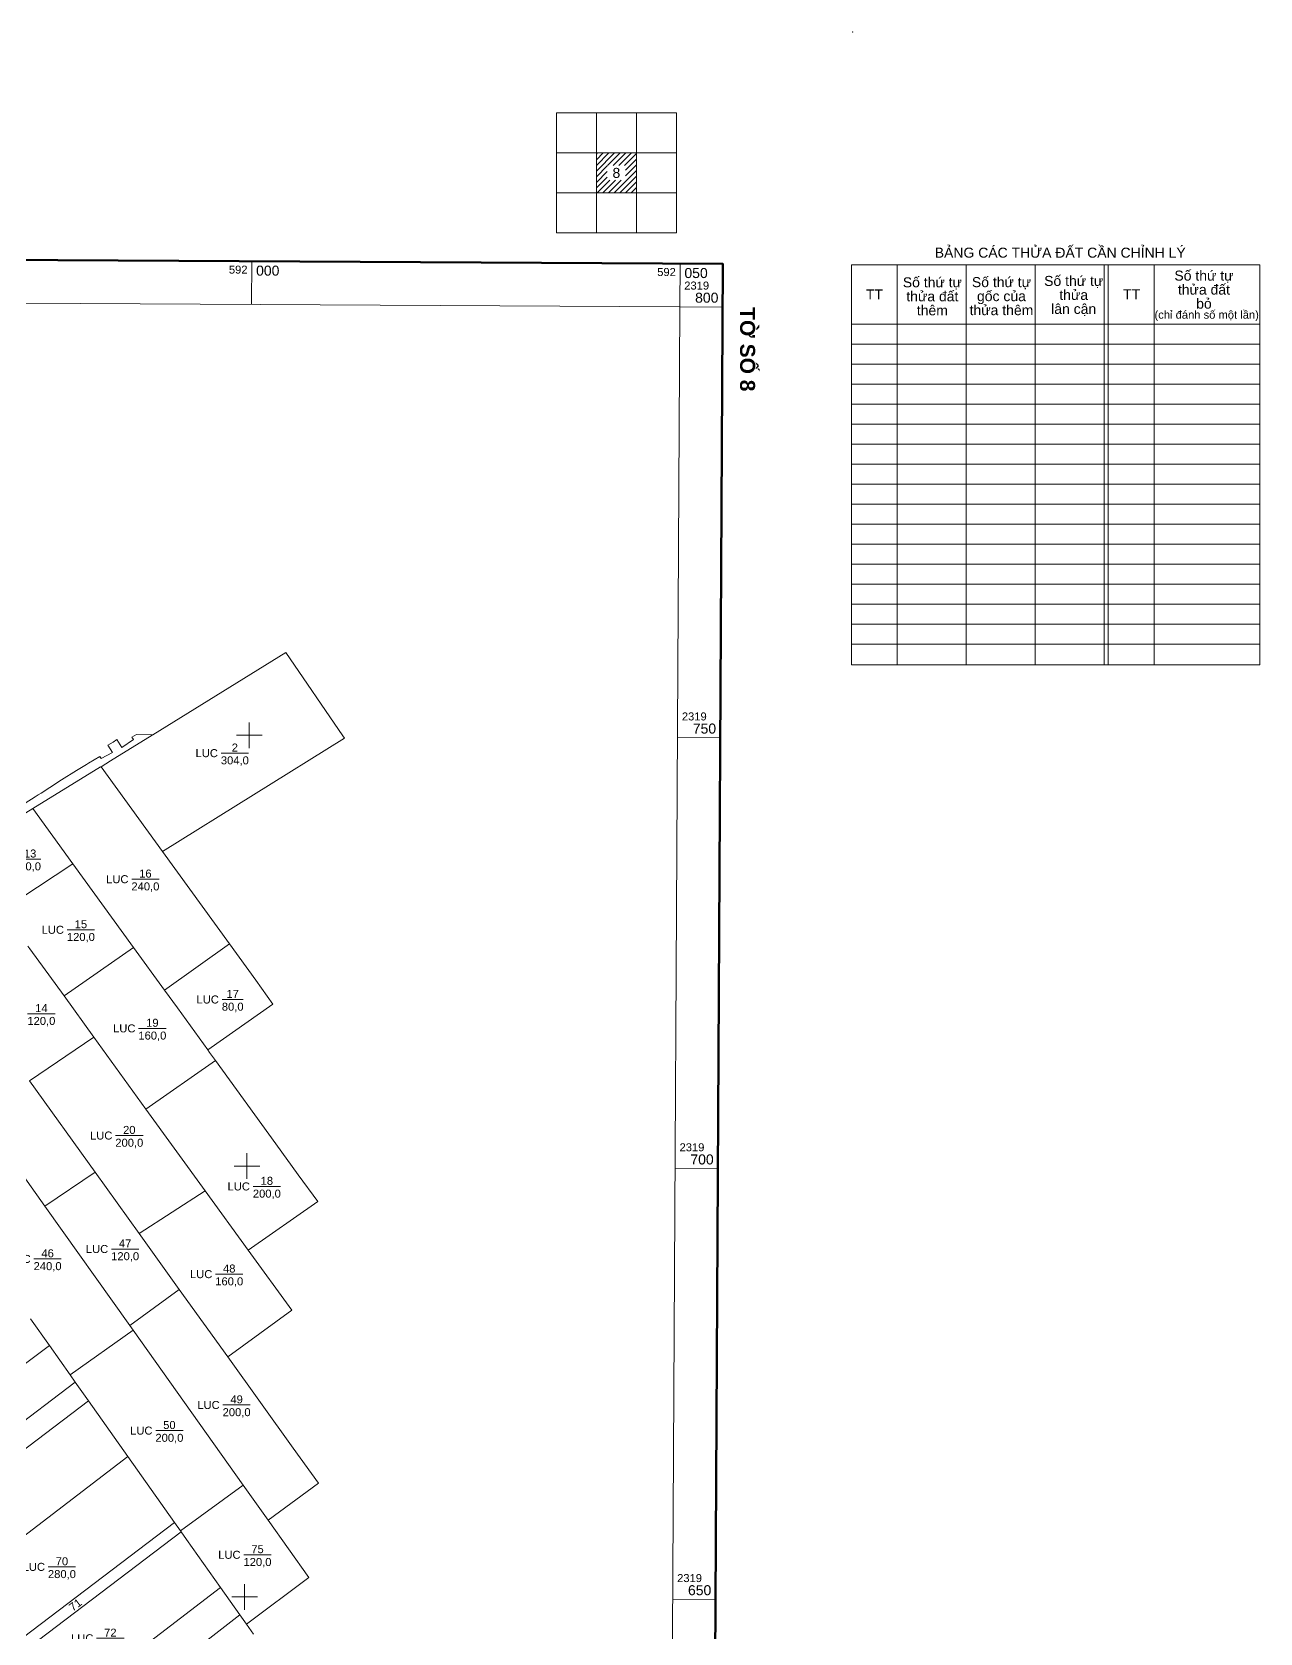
# Model space of a CAD drawing. Header units: metres. Extents: x 591850 to 11787372, y 2319432 to 2388242.
# Drawn here: x 11787218.9 to 11787372.4, y 2388042.2 to 2388242.3 of the extents above; entities that cross this region are included whole.
import ezdxf
from ezdxf.enums import TextEntityAlignment as Align

# ---------------------------------------------------------------- set-up
doc = ezdxf.new("R2010")
doc.units = ezdxf.units.M
doc.header["$MEASUREMENT"] = 0
doc.linetypes.add('DGN Style 3', pattern=[18.08141, 12.915293, -5.166117])
for name, color, linetype, lineweight in [('Level 10', 7, 'Continuous', 0), ('Level 13', 7, 'Continuous', 0), ('Level 2', 7, 'Continuous', 0), ('Level 4', 7, 'Continuous', 0), ('Level 63', 7, 'Continuous', 0)]:
    doc.layers.add(name, color=color, linetype=linetype, lineweight=lineweight)
doc.styles.get("Standard").update_dxf_attribs({"font": 'arial.ttf'})
doc.styles.add('Style-Arial', font='arial.ttf')

# ---------------------------------------------------------------- blocks, each defined once
blk = doc.blocks.new('TV10')
at = {"layer": 'Level 63', "color": 7, "linetype": 'Continuous', "lineweight": 0}
for p, q in [((-0.5, 0.47095), (-0.47095, 0.5)), ((-0.5, 0.329529), (-0.329529, 0.5)), ((-0.5, 0.188108), (-0.188108, 0.5)), ((-0.5, 0.046686), (-0.046686, 0.5)), ((-0.224147, 0.181118), (0.094735, 0.5)), ((-0.082726, 0.181118), (0.236156, 0.5)), ((0.058695, 0.181118), (0.377578, 0.5)), ((0.200117, 0.181118), (0.5, 0.481001)), ((-0.5, -0.094735), (-0.231243, 0.174022)), ((-0.5, -0.236156), (-0.231243, 0.032601)), ((-0.056737, -0.5), (0.5, 0.056737)), ((0.231243, 0.070822), (0.5, 0.33958)), ((0.231243, -0.070599), (0.5, 0.198158)), ((-0.5, -0.377578), (-0.231243, -0.10882)), ((-0.481001, -0.5), (-0.162118, -0.181118)), ((-0.33958, -0.5), (-0.020697, -0.181118)), ((-0.198158, -0.5), (0.120724, -0.181118)), ((0.084685, -0.5), (0.5, -0.084685)), ((0.226106, -0.5), (0.5, -0.226106)), ((0.367527, -0.5), (0.5, -0.367527))]:
    blk.add_line(p, q, dxfattribs=at)
blk = doc.blocks.new('B_CDC')
at = {"layer": 'Level 63', "color": 7, "linetype": 'Continuous', "lineweight": 0}
for p, q in [((150, 150), (-150, 150)), ((-150, -150), (-150, 150)), ((-50, -150), (-50, 150)), ((50, -150), (50, 150)), ((150, -150), (150, 150)), ((150, 50), (-150, 50)), ((150, -50), (-150, -50)), ((150, -150), (-150, -150))]:
    blk.add_line(p, q, dxfattribs=at)
at = {"layer": 'Level 63', "color": 7, "linetype": 'Continuous', "lineweight": 0, "xscale": 100, "yscale": 100, "zscale": 100}
blk.add_blockref('TV10', (0, 0), dxfattribs=at)
blk = doc.blocks.new('B_Thua Unicode')
at = {"layer": 'Level 63', "color": 7, "linetype": 'Continuous', "lineweight": 0}
for p, q in [((0, 0), (0, -1000)), ((0, 0), (1021.226905, 0)), ((114.453367, 0), (114.453367, -1000)), ((286.943367, 0), (286.943367, -1000)), ((459.433367, 0), (459.433367, -1000)), ((631.930533, 0), (631.930533, -1000)), ((641.930533, 0), (641.930533, -1000)), ((756.383933, 0), (756.383933, -1000)), ((1021.226905, 0), (1021.226905, -1000)), ((0, -148.313342), (1021.226905, -148.313342)), ((0, -198.313342), (1021.226905, -198.313342)), ((0, -248.313342), (1021.226905, -248.313342)), ((0, -298.313342), (1021.226905, -298.313342)), ((0, -348.313342), (1021.226905, -348.313342)), ((0, -398.313342), (1021.226905, -398.313342)), ((0, -448.313342), (1021.226905, -448.313342)), ((0, -498.313342), (1021.226905, -498.313342)), ((0, -548.313342), (1021.226905, -548.313342)), ((0, -598.313342), (1021.226905, -598.313342)), ((0, -648.313342), (1021.226905, -648.313342)), ((0, -698.313342), (1021.226905, -698.313342)), ((0, -748.313342), (1021.226905, -748.313342)), ((0, -798.313342), (1021.226905, -798.313342)), ((0, -848.313342), (1021.226905, -848.313342)), ((0, -898.313342), (1021.226905, -898.313342)), ((0, -948.313342), (1021.226905, -948.313342)), ((0, -1000), (1021.226905, -1000))]:
    blk.add_line(p, q, dxfattribs=at)
at = {"layer": 'Level 63', "color": 7, "linetype": 'Continuous', "lineweight": 0, "style": 'Style-Arial'}
for s, height, p in [('BẢNG CÁC THỬA ĐẤT CẦN CHỈNH LÝ', 25, (521.963632, 30)), ('TT', 25, (57.55603, -74.357646)), ('TT', 25, (700.601198, -74.156671)), ('(chỉ đánh số một lần)', 20, (888.092344, -125.003761))]:
    blk.add_text(s, height=height, dxfattribs=at).set_placement(p, align=Align.MIDDLE_CENTER)
at = {"layer": 'Level 63', "color": 7, "linetype": 'Continuous', "lineweight": 0, "char_height": 25, "attachment_point": 5, "line_spacing_factor": 0.84, "style": 'Style-Arial'}
for s, insert in [('Số thứ tự\\Pthửa đất\\Pthêm', (202.334853, -79.290728)), ('Số thứ tự\\Pgốc của\\Pthửa thêm', (375.060925, -78.846224)), ('Số thứ tự\\Pthửa\\Plân cận', (555.625803, -78.323338)), ('Số thứ tự\\Pthửa đất\\Pbỏ', (881.196423, -62.478052))]:
    blk.add_mtext(s, dxfattribs=dict(at, insert=insert))
blk = doc.blocks.new('N_Thua_37')
at = {"layer": 'Level 13', "color": 7, "linetype": 'Continuous', "lineweight": 0}
blk.add_line((0, 0), (3.427591, 0), dxfattribs=at)
at = {"layer": 'Level 13', "color": 3, "linetype": 'Continuous', "lineweight": 0}
blk.add_text('LUC', height=1, dxfattribs=at).set_placement((-0.4, 0), align=Align.MIDDLE_RIGHT)
at = {"layer": 'Level 2', "color": 1, "linetype": 'Continuous', "lineweight": 0}
blk.add_text('2', height=1, dxfattribs=at).set_placement((1.713796, 0.2), align=Align.CENTER)
at = {"layer": 'Level 4', "color": 1, "linetype": 'Continuous', "lineweight": 0}
blk.add_text('304,0', height=1, dxfattribs=at).set_placement((1.713796, -0.4), align=Align.TOP_CENTER)
blk = doc.blocks.new('N_Thua_41')
at = {"layer": 'Level 13', "color": 7, "linetype": 'Continuous', "lineweight": 0}
blk.add_line((0, 0), (3.427591, 0), dxfattribs=at)
at = {"layer": 'Level 13', "color": 3, "linetype": 'Continuous', "lineweight": 0}
blk.add_text('LUC', height=1, dxfattribs=at).set_placement((-0.4, 0), align=Align.MIDDLE_RIGHT)
at = {"layer": 'Level 2', "color": 1, "linetype": 'Continuous', "lineweight": 0}
blk.add_text('70', height=1, dxfattribs=at).set_placement((1.713796, 0.2), align=Align.CENTER)
at = {"layer": 'Level 4', "color": 1, "linetype": 'Continuous', "lineweight": 0}
blk.add_text('280,0', height=1, dxfattribs=at).set_placement((1.713796, -0.4), align=Align.TOP_CENTER)
blk = doc.blocks.new('N_Thua_57')
at = {"layer": 'Level 13', "color": 7, "linetype": 'Continuous', "lineweight": 0}
blk.add_line((0, 0), (3.427591, 0), dxfattribs=at)
at = {"layer": 'Level 13', "color": 3, "linetype": 'Continuous', "lineweight": 0}
blk.add_text('LUC', height=1, dxfattribs=at).set_placement((-0.4, 0), align=Align.MIDDLE_RIGHT)
at = {"layer": 'Level 2', "color": 1, "linetype": 'Continuous', "lineweight": 0}
blk.add_text('46', height=1, dxfattribs=at).set_placement((1.713796, 0.2), align=Align.CENTER)
at = {"layer": 'Level 4', "color": 1, "linetype": 'Continuous', "lineweight": 0}
blk.add_text('240,0', height=1, dxfattribs=at).set_placement((1.713796, -0.4), align=Align.TOP_CENTER)
blk = doc.blocks.new('N_Thua_58')
at = {"layer": 'Level 13', "color": 7, "linetype": 'Continuous', "lineweight": 0}
blk.add_line((0, 0), (3.427591, 0), dxfattribs=at)
at = {"layer": 'Level 13', "color": 3, "linetype": 'Continuous', "lineweight": 0}
blk.add_text('LUC', height=1, dxfattribs=at).set_placement((-0.4, 0), align=Align.MIDDLE_RIGHT)
at = {"layer": 'Level 2', "color": 1, "linetype": 'Continuous', "lineweight": 0}
blk.add_text('16', height=1, dxfattribs=at).set_placement((1.713796, 0.2), align=Align.CENTER)
at = {"layer": 'Level 4', "color": 1, "linetype": 'Continuous', "lineweight": 0}
blk.add_text('240,0', height=1, dxfattribs=at).set_placement((1.713796, -0.4), align=Align.TOP_CENTER)
blk = doc.blocks.new('N_Thua_59')
at = {"layer": 'Level 13', "color": 7, "linetype": 'Continuous', "lineweight": 0}
blk.add_line((0, 0), (3.427591, 0), dxfattribs=at)
at = {"layer": 'Level 13', "color": 3, "linetype": 'Continuous', "lineweight": 0}
blk.add_text('LUC', height=1, dxfattribs=at).set_placement((-0.4, 0), align=Align.MIDDLE_RIGHT)
at = {"layer": 'Level 2', "color": 1, "linetype": 'Continuous', "lineweight": 0}
blk.add_text('72', height=1, dxfattribs=at).set_placement((1.713796, 0.2), align=Align.CENTER)
at = {"layer": 'Level 4', "color": 1, "linetype": 'Continuous', "lineweight": 0}
blk.add_text('240,0', height=1, dxfattribs=at).set_placement((1.713796, -0.4), align=Align.TOP_CENTER)
blk = doc.blocks.new('N_Thua_62')
at = {"layer": 'Level 13', "color": 7, "linetype": 'Continuous', "lineweight": 0}
blk.add_line((0, 0), (3.427591, 0), dxfattribs=at)
at = {"layer": 'Level 13', "color": 3, "linetype": 'Continuous', "lineweight": 0}
blk.add_text('LUC', height=1, dxfattribs=at).set_placement((-0.4, 0), align=Align.MIDDLE_RIGHT)
at = {"layer": 'Level 2', "color": 1, "linetype": 'Continuous', "lineweight": 0}
blk.add_text('20', height=1, dxfattribs=at).set_placement((1.713796, 0.2), align=Align.CENTER)
at = {"layer": 'Level 4', "color": 1, "linetype": 'Continuous', "lineweight": 0}
blk.add_text('200,0', height=1, dxfattribs=at).set_placement((1.713796, -0.4), align=Align.TOP_CENTER)
blk = doc.blocks.new('N_Thua_63')
at = {"layer": 'Level 13', "color": 7, "linetype": 'Continuous', "lineweight": 0}
blk.add_line((0, 0), (3.427591, 0), dxfattribs=at)
at = {"layer": 'Level 13', "color": 3, "linetype": 'Continuous', "lineweight": 0}
blk.add_text('LUC', height=1, dxfattribs=at).set_placement((-0.4, 0), align=Align.MIDDLE_RIGHT)
at = {"layer": 'Level 2', "color": 1, "linetype": 'Continuous', "lineweight": 0}
blk.add_text('18', height=1, dxfattribs=at).set_placement((1.713796, 0.2), align=Align.CENTER)
at = {"layer": 'Level 4', "color": 1, "linetype": 'Continuous', "lineweight": 0}
blk.add_text('200,0', height=1, dxfattribs=at).set_placement((1.713796, -0.4), align=Align.TOP_CENTER)
blk = doc.blocks.new('N_Thua_65')
at = {"layer": 'Level 13', "color": 7, "linetype": 'Continuous', "lineweight": 0}
blk.add_line((0, 0), (3.427591, 0), dxfattribs=at)
at = {"layer": 'Level 13', "color": 3, "linetype": 'Continuous', "lineweight": 0}
blk.add_text('LUC', height=1, dxfattribs=at).set_placement((-0.4, 0), align=Align.MIDDLE_RIGHT)
at = {"layer": 'Level 2', "color": 1, "linetype": 'Continuous', "lineweight": 0}
blk.add_text('50', height=1, dxfattribs=at).set_placement((1.713796, 0.2), align=Align.CENTER)
at = {"layer": 'Level 4', "color": 1, "linetype": 'Continuous', "lineweight": 0}
blk.add_text('200,0', height=1, dxfattribs=at).set_placement((1.713796, -0.4), align=Align.TOP_CENTER)
blk = doc.blocks.new('N_Thua_66')
at = {"layer": 'Level 13', "color": 7, "linetype": 'Continuous', "lineweight": 0}
blk.add_line((0, 0), (3.427591, 0), dxfattribs=at)
at = {"layer": 'Level 13', "color": 3, "linetype": 'Continuous', "lineweight": 0}
blk.add_text('LUC', height=1, dxfattribs=at).set_placement((-0.4, 0), align=Align.MIDDLE_RIGHT)
at = {"layer": 'Level 2', "color": 1, "linetype": 'Continuous', "lineweight": 0}
blk.add_text('49', height=1, dxfattribs=at).set_placement((1.713796, 0.2), align=Align.CENTER)
at = {"layer": 'Level 4', "color": 1, "linetype": 'Continuous', "lineweight": 0}
blk.add_text('200,0', height=1, dxfattribs=at).set_placement((1.713796, -0.4), align=Align.TOP_CENTER)
blk = doc.blocks.new('N_Thua_74')
at = {"layer": 'Level 13', "color": 7, "linetype": 'Continuous', "lineweight": 0}
blk.add_line((0, 0), (3.427591, 0), dxfattribs=at)
at = {"layer": 'Level 13', "color": 3, "linetype": 'Continuous', "lineweight": 0}
blk.add_text('LUC', height=1, dxfattribs=at).set_placement((-0.4, 0), align=Align.MIDDLE_RIGHT)
at = {"layer": 'Level 2', "color": 1, "linetype": 'Continuous', "lineweight": 0}
blk.add_text('48', height=1, dxfattribs=at).set_placement((1.713796, 0.2), align=Align.CENTER)
at = {"layer": 'Level 4', "color": 1, "linetype": 'Continuous', "lineweight": 0}
blk.add_text('160,0', height=1, dxfattribs=at).set_placement((1.713796, -0.4), align=Align.TOP_CENTER)
blk = doc.blocks.new('N_Thua_76')
at = {"layer": 'Level 13', "color": 7, "linetype": 'Continuous', "lineweight": 0}
blk.add_line((0, 0), (3.427591, 0), dxfattribs=at)
at = {"layer": 'Level 13', "color": 3, "linetype": 'Continuous', "lineweight": 0}
blk.add_text('LUC', height=1, dxfattribs=at).set_placement((-0.4, 0), align=Align.MIDDLE_RIGHT)
at = {"layer": 'Level 2', "color": 1, "linetype": 'Continuous', "lineweight": 0}
blk.add_text('19', height=1, dxfattribs=at).set_placement((1.713796, 0.2), align=Align.CENTER)
at = {"layer": 'Level 4', "color": 1, "linetype": 'Continuous', "lineweight": 0}
blk.add_text('160,0', height=1, dxfattribs=at).set_placement((1.713796, -0.4), align=Align.TOP_CENTER)
blk = doc.blocks.new('N_Thua_80')
at = {"layer": 'Level 13', "color": 7, "linetype": 'Continuous', "lineweight": 0}
blk.add_line((0, 0), (3.427591, 0), dxfattribs=at)
at = {"layer": 'Level 13', "color": 3, "linetype": 'Continuous', "lineweight": 0}
blk.add_text('LUC', height=1, dxfattribs=at).set_placement((-0.4, 0), align=Align.MIDDLE_RIGHT)
at = {"layer": 'Level 2', "color": 1, "linetype": 'Continuous', "lineweight": 0}
blk.add_text('47', height=1, dxfattribs=at).set_placement((1.713796, 0.2), align=Align.CENTER)
at = {"layer": 'Level 4', "color": 1, "linetype": 'Continuous', "lineweight": 0}
blk.add_text('120,0', height=1, dxfattribs=at).set_placement((1.713796, -0.4), align=Align.TOP_CENTER)
blk = doc.blocks.new('N_Thua_83')
at = {"layer": 'Level 13', "color": 7, "linetype": 'Continuous', "lineweight": 0}
blk.add_line((0, 0), (3.427591, 0), dxfattribs=at)
at = {"layer": 'Level 13', "color": 3, "linetype": 'Continuous', "lineweight": 0}
blk.add_text('LUC', height=1, dxfattribs=at).set_placement((-0.4, 0), align=Align.MIDDLE_RIGHT)
at = {"layer": 'Level 2', "color": 1, "linetype": 'Continuous', "lineweight": 0}
blk.add_text('15', height=1, dxfattribs=at).set_placement((1.713796, 0.2), align=Align.CENTER)
at = {"layer": 'Level 4', "color": 1, "linetype": 'Continuous', "lineweight": 0}
blk.add_text('120,0', height=1, dxfattribs=at).set_placement((1.713796, -0.4), align=Align.TOP_CENTER)
blk = doc.blocks.new('N_Thua_86')
at = {"layer": 'Level 13', "color": 7, "linetype": 'Continuous', "lineweight": 0}
blk.add_line((0, 0), (3.427591, 0), dxfattribs=at)
at = {"layer": 'Level 13', "color": 3, "linetype": 'Continuous', "lineweight": 0}
blk.add_text('LUC', height=1, dxfattribs=at).set_placement((-0.4, 0), align=Align.MIDDLE_RIGHT)
at = {"layer": 'Level 2', "color": 1, "linetype": 'Continuous', "lineweight": 0}
blk.add_text('14', height=1, dxfattribs=at).set_placement((1.713796, 0.2), align=Align.CENTER)
at = {"layer": 'Level 4', "color": 1, "linetype": 'Continuous', "lineweight": 0}
blk.add_text('120,0', height=1, dxfattribs=at).set_placement((1.713796, -0.4), align=Align.TOP_CENTER)
blk = doc.blocks.new('N_Thua_87')
at = {"layer": 'Level 13', "color": 7, "linetype": 'Continuous', "lineweight": 0}
blk.add_line((0, 0), (3.427591, 0), dxfattribs=at)
at = {"layer": 'Level 13', "color": 3, "linetype": 'Continuous', "lineweight": 0}
blk.add_text('LUC', height=1, dxfattribs=at).set_placement((-0.4, 0), align=Align.MIDDLE_RIGHT)
at = {"layer": 'Level 2', "color": 1, "linetype": 'Continuous', "lineweight": 0}
blk.add_text('75', height=1, dxfattribs=at).set_placement((1.713796, 0.2), align=Align.CENTER)
at = {"layer": 'Level 4', "color": 1, "linetype": 'Continuous', "lineweight": 0}
blk.add_text('120,0', height=1, dxfattribs=at).set_placement((1.713796, -0.4), align=Align.TOP_CENTER)
blk = doc.blocks.new('N_Thua_89')
at = {"layer": 'Level 13', "color": 7, "linetype": 'Continuous', "lineweight": 0}
blk.add_line((0, 0), (2.650915, 0), dxfattribs=at)
at = {"layer": 'Level 13', "color": 3, "linetype": 'Continuous', "lineweight": 0}
blk.add_text('LUC', height=1, dxfattribs=at).set_placement((-0.4, 0), align=Align.MIDDLE_RIGHT)
at = {"layer": 'Level 2', "color": 1, "linetype": 'Continuous', "lineweight": 0}
blk.add_text('13', height=1, dxfattribs=at).set_placement((1.325457, 0.2), align=Align.CENTER)
at = {"layer": 'Level 4', "color": 1, "linetype": 'Continuous', "lineweight": 0}
blk.add_text('80,0', height=1, dxfattribs=at).set_placement((1.325457, -0.4), align=Align.TOP_CENTER)
blk = doc.blocks.new('N_TNho_32')
at = {"layer": 'Level 2', "color": 1, "linetype": 'Continuous', "lineweight": 0}
blk.add_text('71', height=1, dxfattribs=at).set_placement((0, 0), align=Align.MIDDLE_CENTER)
blk = doc.blocks.new('N_Thua_95')
at = {"layer": 'Level 13', "color": 7, "linetype": 'Continuous', "lineweight": 0}
blk.add_line((0, 0), (2.650915, 0), dxfattribs=at)
at = {"layer": 'Level 13', "color": 3, "linetype": 'Continuous', "lineweight": 0}
blk.add_text('LUC', height=1, dxfattribs=at).set_placement((-0.4, 0), align=Align.MIDDLE_RIGHT)
at = {"layer": 'Level 2', "color": 1, "linetype": 'Continuous', "lineweight": 0}
blk.add_text('17', height=1, dxfattribs=at).set_placement((1.325457, 0.2), align=Align.CENTER)
at = {"layer": 'Level 4', "color": 1, "linetype": 'Continuous', "lineweight": 0}
blk.add_text('80,0', height=1, dxfattribs=at).set_placement((1.325457, -0.4), align=Align.TOP_CENTER)

msp = doc.modelspace()

# ---------------------------------------------------------------- linework, layer by layer
at = {"layer": 'Level 10', "color": 7, "linetype": 'Continuous', "lineweight": 0, "flags": 128}
for points in [[(11787227.58, 2388150.49), (11787228.74, 2388151.24), (11787233.94, 2388154.43), (11787234.03, 2388154.48), (11787250.66, 2388164.75), (11787257.75, 2388154.35), (11787257.96, 2388154.05), (11787235.25, 2388139.9)], [(11787228.41, 2388153.16), (11787228.99, 2388152.25), (11787227.55, 2388151.51), (11787227.39, 2388151.75)], [(11787228.41, 2388153.16), (11787229.08, 2388153.55), (11787229.51, 2388153.88), (11787230.17, 2388152.87)], [(11787231.42, 2388154.17), (11787231.6, 2388153.88), (11787230.17, 2388152.87)], [(11787231.42, 2388154.17), (11787231.97, 2388154.5)], [(11787218.07, 2388145.93), (11787219.33, 2388146.73), (11787219.7, 2388146.96), (11787220.07, 2388147.2), (11787221.16, 2388147.9), (11787222.63, 2388148.84), (11787224.48, 2388150.02), (11787224.7, 2388150.15), (11787225.74, 2388150.77), (11787225.99, 2388150.92), (11787227.39, 2388151.75)], [(11787219.01, 2388145.27), (11787227.47, 2388150.46), (11787227.49, 2388150.44), (11787227.58, 2388150.49)], [(11787227.58, 2388150.49), (11787235.25, 2388139.9)], [(11787209.97, 2388139.72), (11787219.01, 2388145.27)], [(11787219.01, 2388145.27), (11787224.02, 2388138.36)], [(11787235.25, 2388139.9), (11787243.59, 2388128.37)], [(11787215.18, 2388132.52), (11787224.02, 2388138.36)], [(11787224.02, 2388138.36), (11787231.62, 2388127.88)], [(11787218.41, 2388128.07), (11787218.67, 2388127.72), (11787222.93, 2388121.84)], [(11787222.93, 2388121.84), (11787231.62, 2388127.88)], [(11787231.62, 2388127.88), (11787235.48, 2388122.55)], [(11787235.48, 2388122.55), (11787243.59, 2388128.37)], [(11787243.59, 2388128.37), (11787246.89, 2388123.81), (11787249.04, 2388120.83), (11787240.88, 2388115.11)], [(11787222.93, 2388121.84), (11787226.66, 2388116.7)], [(11787235.48, 2388122.55), (11787237.09, 2388120.34), (11787240.88, 2388115.11)], [(11787218.61, 2388111.24), (11787226.66, 2388116.7)], [(11787226.66, 2388116.7), (11787233.17, 2388107.71)], [(11787240.88, 2388115.11), (11787241.12, 2388114.78), (11787241.84, 2388113.78)], [(11787233.17, 2388107.71), (11787241.84, 2388113.78)], [(11787241.84, 2388113.78), (11787249.4, 2388103.36), (11787252.2, 2388099.49), (11787254.63, 2388096.14), (11787245.94, 2388090.09)], [(11787218.61, 2388111.24), (11787226.82, 2388099.82)], [(11787233.17, 2388107.71), (11787240.58, 2388097.49)], [(11787214.88, 2388103.52), (11787220.54, 2388095.56)], [(11787220.54, 2388095.56), (11787226.82, 2388099.82)], [(11787226.82, 2388099.82), (11787232.31, 2388092.17)], [(11787232.31, 2388092.17), (11787240.58, 2388097.49)], [(11787240.58, 2388097.49), (11787245.94, 2388090.09)], [(11787220.54, 2388095.56), (11787231.13, 2388080.67)], [(11787232.31, 2388092.17), (11787237.33, 2388085.18)], [(11787243.38, 2388076.76), (11787251.39, 2388082.57), (11787245.94, 2388090.09)], [(11787231.13, 2388080.67), (11787237.33, 2388085.18)], [(11787237.33, 2388085.18), (11787243.38, 2388076.76)], [(11787218.74, 2388081.48), (11787221.09, 2388078.16)], [(11787223.68, 2388074.5), (11787231.55, 2388080.09)], [(11787231.13, 2388080.67), (11787231.55, 2388080.09)], [(11787231.55, 2388080.09), (11787245.33, 2388060.71)], [(11787195.25, 2388058.85), (11787221.09, 2388078.16)], [(11787221.09, 2388078.16), (11787223.68, 2388074.5)], [(11787243.38, 2388076.76), (11787251.58, 2388065.34), (11787254.71, 2388060.98), (11787248.44, 2388056.34)], [(11787198.64, 2388054.08), (11787224.32, 2388073.59)], [(11787223.68, 2388074.5), (11787224.32, 2388073.59)], [(11787224.32, 2388073.59), (11787225.99, 2388071.24)], [(11787200.29, 2388051.77), (11787225.99, 2388071.24)], [(11787225.99, 2388071.24), (11787230.9, 2388064.3)], [(11787205.32, 2388044.71), (11787230.9, 2388064.3)], [(11787230.9, 2388064.3), (11787236.75, 2388056.04)], [(11787237.47, 2388055.02), (11787245.33, 2388060.71)], [(11787245.33, 2388060.71), (11787248.44, 2388056.34)], [(11787211.08, 2388036.61), (11787236.75, 2388056.04)], [(11787211.91, 2388035.44), (11787237.58, 2388054.88)], [(11787236.75, 2388056.04), (11787237.47, 2388055.02)], [(11787237.47, 2388055.02), (11787237.58, 2388054.88)], [(11787237.58, 2388054.88), (11787238.24, 2388053.94), (11787242.49, 2388047.93)], [(11787245.74, 2388043.34), (11787253.54, 2388049.18), (11787248.44, 2388056.34)], [(11787216.96, 2388028.36), (11787242.49, 2388047.93)], [(11787242.49, 2388047.93), (11787244.91, 2388044.52)], [(11787219.52, 2388024.76), (11787244.91, 2388044.52)], [(11787244.91, 2388044.52), (11787245.74, 2388043.34)], [(11787245.74, 2388043.34), (11787246.61, 2388042.11)]]:
    msp.add_lwpolyline(points, dxfattribs=at)
at = {"layer": 'Level 10', "color": 7, "linetype": 'DGN Style 3', "lineweight": 0, "flags": 128}
msp.add_lwpolyline([(11787231.97, 2388154.5), (11787234.03, 2388154.48)], dxfattribs=at)
at = {"layer": 'Level 63', "color": 7, "linetype": 'Continuous', "lineweight": 0}
for p, q in [((11787246.4, 2388213.64), (11787246.37, 2388208.25)), ((11787299.92, 2388213.34), (11787299.89, 2388207.96)), ((11787299.89, 2388207.96), (11787305.25, 2388207.93)), ((11787246.08, 2388156.03), (11787246.07, 2388152.8)), ((11787244.47, 2388154.43), (11787247.68, 2388154.41)), ((11787299.6, 2388154.12), (11787304.95, 2388154.09)), ((11787245.79, 2388102.2), (11787245.77, 2388098.97)), ((11787244.17, 2388100.59), (11787247.38, 2388100.57)), ((11787299.3, 2388100.28), (11787304.65, 2388100.25)), ((11787243.88, 2388046.75), (11787247.09, 2388046.74)), ((11787245.49, 2388048.36), (11787245.47, 2388045.13)), ((11787299, 2388046.45), (11787304.36, 2388046.42))]:
    msp.add_line(p, q, dxfattribs=at)
at = {"layer": 'Level 63', "color": 7, "linetype": 'Continuous', "lineweight": 140, "flags": 128}
msp.add_lwpolyline([(11786919.91, 2388215.45), (11787305.28, 2388213.31), (11787303.14, 2387825.69), (11786917.79, 2387827.83), (11786919.91, 2388215.45)], close=True, dxfattribs=at)
at = {"layer": 'Level 63', "color": 7, "linetype": 'Continuous', "lineweight": 0, "flags": 128}
msp.add_lwpolyline([(11786925.24, 2388210.04), (11787299.89, 2388207.96), (11787297.82, 2387831.1), (11786923.17, 2387833.19), (11786925.24, 2388210.04)], close=True, dxfattribs=at)
at = {"layer": 'Level 63', "color": 7, "linetype": 'Continuous', "lineweight": 13}
msp.add_point((11787321.49, 2388242.29), dxfattribs=at)

# ---------------------------------------------------------------- block references
at = {"layer": 'Level 2', "color": 1, "linetype": 'Continuous', "lineweight": 0}
for name, p in [('N_Thua_37', (11787242.56, 2388152.18)), ('N_Thua_89', (11787217.36, 2388138.94)), ('N_Thua_58', (11787231.38, 2388136.43)), ('N_Thua_83', (11787223.32, 2388130.11)), ('N_Thua_86', (11787218.38, 2388119.62)), ('N_Thua_95', (11787242.68, 2388121.4)), ('N_Thua_76', (11787232.25, 2388117.79)), ('N_Thua_62', (11787229.37, 2388104.4)), ('N_Thua_63', (11787246.56, 2388098.04)), ('N_Thua_80', (11787228.85, 2388090.22)), ('N_Thua_57', (11787219.16, 2388088.98)), ('N_Thua_74', (11787241.86, 2388087.08)), ('N_Thua_66', (11787242.78, 2388070.73)), ('N_Thua_65', (11787234.38, 2388067.53)), ('N_Thua_87', (11787245.39, 2388052.01)), ('N_Thua_41', (11787220.95, 2388050.5)), ('N_Thua_59', (11787227, 2388041.58))]:
    msp.add_blockref(name, p, dxfattribs=at)
at = {"layer": 'Level 2', "color": 1, "linetype": 'Continuous', "lineweight": 0, "rotation": 37.27551}
msp.add_blockref('N_TNho_32', (11787224.34, 2388045.76), dxfattribs=at)
at = {"layer": 'Level 63', "color": 7, "linetype": 'Continuous', "lineweight": 0, "xscale": 0.05, "yscale": 0.05, "zscale": 0.05}
for name, p in [('B_CDC', (11787291.96, 2388224.69)), ('B_Thua Unicode', (11787321.33, 2388213.22))]:
    msp.add_blockref(name, p, dxfattribs=at)

# ---------------------------------------------------------------- texts
at = {"layer": 'Level 63', "color": 7, "linetype": 'Continuous', "lineweight": 0}
msp.add_text('8', height=1.25, dxfattribs=at).set_placement((11787291.96, 2388224.69), align=Align.MIDDLE_CENTER)
for p in [(11787245.86, 2388213.1), (11787299.39, 2388212.8)]:
    msp.add_text('592', height=1, dxfattribs=at).set_placement(p, align=Align.TOP_RIGHT)
for s, p in [('000', (11787246.93, 2388213.1)), ('050', (11787300.46, 2388212.8))]:
    msp.add_text(s, height=1.25, dxfattribs=at).set_placement(p, align=Align.TOP_LEFT)
for p in [(11787300.44, 2388210.11), (11787300.14, 2388156.27), (11787299.85, 2388102.43), (11787299.55, 2388048.6)]:
    msp.add_text('2319', height=1, dxfattribs=at).set_placement(p)
for s, p in [('800', (11787304.71, 2388208.47)), ('750', (11787304.42, 2388154.63)), ('700', (11787304.12, 2388100.79)), ('650', (11787303.82, 2388046.96))]:
    msp.add_text(s, height=1.25, dxfattribs=at).set_placement(p, align=Align.RIGHT)
at = {"layer": 'Level 63', "color": 7, "linetype": 'Continuous', "lineweight": 0, "insert": (11787307.39, 2388207.91), "char_height": 1.875, "attachment_point": 7, "rotation": 270, "line_spacing_factor": 0.6}
msp.add_mtext('\\fArial|b1|i0|c00|p39;TỜ SỐ 8', dxfattribs=at)

doc.saveas('drawing.dxf')
